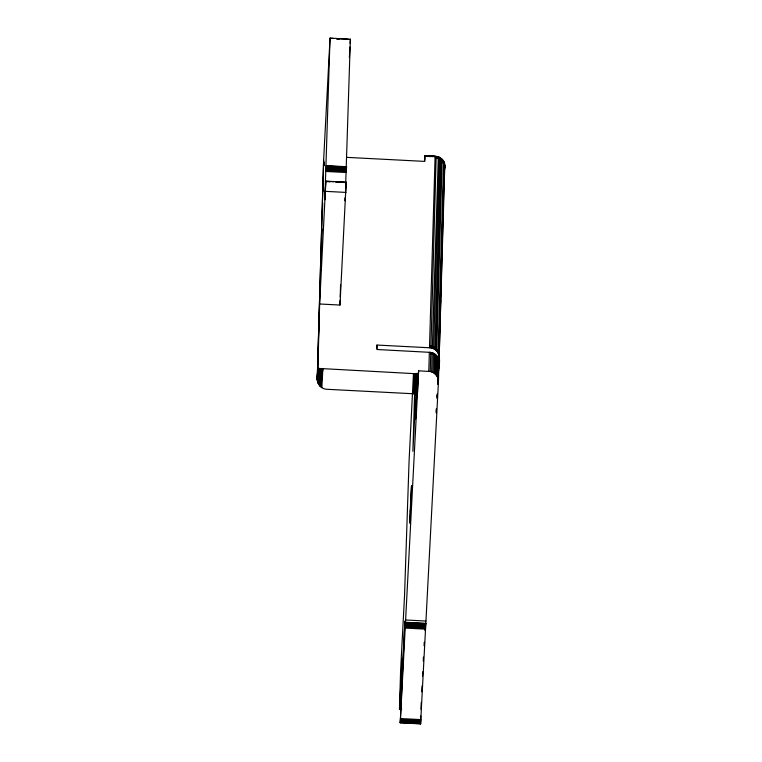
<?xml version="1.0" encoding="UTF-8"?>
<svg xmlns="http://www.w3.org/2000/svg" width="762" height="762" viewBox="0 0 762 762"><rect width="100%" height="100%" fill="white"/><g stroke="black" fill="none" stroke-linecap="round" stroke-linejoin="round"><path stroke-width="1.14" d="M417.576 390.916L417.376 393.382L413.537 393.763L326.86 389.287C321.078 389.182 316.763 383.515 317.249 377.942L323.631 160.068L330.032 38.1L350.368 39.205L345.567 187.528M444.694 168.545C447.065 156.829 433.521 154.41 424.92 155.962L424.682 160.268M317.773 367.894L317.24 379.133L317.773 367.894L318.868 368.427L317.954 382.667L317.554 379.352M401.736 709.27L399.478 709.155L402.107 658.901L400.993 696.935L404.927 621.068L400.24 722.795L420.576 723.9L438.445 381.914C438.769 377.028 435.045 372.38 430.244 371.513L430.787 352.387L376.866 349.501L376.99 345.053L429.492 347.777C440.579 348.11 440.512 361.226 438.521 369.132M438.96 364.141C440.169 358.712 436.235 353.158 430.787 352.387M439.141 356.349L438.493 351.93L434.969 347.453L440.341 157.744L439.226 159.106L433.588 348.786L432.397 346.129L438.312 156.886L436.074 156.772M317.954 382.667L318.268 368.256L317.363 380.324L317.316 377.942L323.631 160.068M317.983 380.724L318.449 383.81L318.868 368.427L414.595 373.666L418.433 373.285L418.633 370.808L430.244 371.513M317.659 375.809L319.64 303.99L325.841 181.127L346.177 182.232L339.976 305.048L319.64 303.99M319.973 296.504L320.431 281.121M320.745 270.462L321.193 255.08M321.507 244.431L321.955 229.038M322.297 217.208L322.717 202.997M323.059 191.167L323.479 176.965M325.841 181.127L324.841 199.777L330.032 38.148M339.976 305.048L340.119 300.314M340.223 296.77L340.566 284.94M345.272 197.396L345.176 200.835L345.357 197.634M399.478 709.155L400.602 670.655L404.555 595.274L409.061 461.305L413.461 373.628M400.24 722.843L418.633 370.808M416.852 393.916L414.595 393.802L412.899 451.342L415.928 393.735M440.398 162.068L437.255 156.648L424.92 155.962L424.767 161.401L346.672 157.353M428.796 371.342L429.358 352.225M429.492 347.777L435.092 156.543L436.178 156.534L430.911 347.948M420.576 723.9L420.805 715.966M421.005 709.193L421.205 702.431M431.644 371.894L432.159 352.73L430.759 353.739M432.978 372.466L433.464 353.235L432.168 354.111M434.216 373.218L434.654 353.882L433.502 354.682L437.636 358.616L438.931 362.702L439.017 360.788L438.445 381.914M435.331 374.142L435.712 354.654L434.731 355.435M433.73 346.7L434.778 349.434L434.969 347.453L435.845 350.206L441.293 158.391L440.465 159.858L443.36 163.039L444.427 165.706L439.16 357.473L444.76 166.345L444.741 165.03L444.665 167.116L444.189 162.468L438.655 354.13L438.931 353.301M436.302 375.209L436.645 355.53L435.854 356.359M436.083 348.377L436.769 351.082L442.179 159.191L441.579 160.772M437.112 376.399L437.417 356.483L436.826 357.426M438.493 351.93L438.179 353.063L443.655 161.249L443.989 164.335M437.74 377.695L438.045 357.502L437.636 358.616M438.179 379.066L438.845 359.674L438.931 362.702M440.045 319.135L440.598 300.247M440.807 293.16L441.36 274.272M317.363 380.324L317.897 368.065L317.24 379.133M319.573 384.124L319.859 385.943L320.631 368.732L319.078 384.905L319.669 368.589L318.449 383.81M439.826 326.517L439.303 336.747M416.271 403.06L415.519 418.957L416.852 392.516M436.226 412.061L436.388 408.661M432.397 346.129L432.292 348.282L430.997 345.748M317.592 381.505L318.268 368.256M421.738 691.801L422.034 685.895M422.519 676.446L422.758 671.722M423.291 661.092L423.396 657.073M424.063 645.738L424.243 642.195M424.844 630.384L424.958 628.021M321.85 387.677L322.831 368.922L320.792 386.877L321.697 368.846L319.859 385.943M350.129 43.453L350.368 39.205M349.387 57.607L349.939 46.996M345.586 193.186L346.177 182.232M413.537 393.763L414.595 373.666M414.614 393.763L415.671 373.666M415.576 393.725L416.633 373.628M416.385 393.64L417.443 373.542M416.995 393.525L418.052 373.428M417.376 393.382L418.433 373.285M443.084 198.31L443.208 195.939M443.884 182.918L444.76 166.345M440.827 282.102L441.198 274.996M376.809 348.491L376.99 345.053M436.988 397.116L437.121 394.783M437.759 383.124L438.007 378.457M436.245 412.899L436.435 409.337M437.017 398.669L437.274 393.925M437.798 384.439L438.121 378.514M438.512 371.399L439.026 361.912M436.007 157.001L439.341 157.248L439.226 159.106L438.312 156.886M323.564 162.268L323.65 161.382L324.241 165.649M438.264 359.912L438.521 358.578L438.702 361.283M437.864 350.634L437.55 352.044L437.055 349.444M323.593 163.706L323.84 162.687L323.831 165.125L324.202 163.944M442.551 161.849L442.979 160.144L443.36 163.039M437.893 158.534L436.493 158.153L437.255 156.648L424.91 156.172L430.463 156.591M436.007 157.105L439.341 157.248M424.929 156.01L436.178 156.534M330.022 38.31L333.404 38.481M336.794 38.662L348.091 39.243M336.766 39.11L339.033 39.233M326.298 165.668L346.634 166.726M326.288 165.964L346.624 167.021M326.26 166.497L346.596 167.554M326.231 167.24L346.567 168.297M326.184 168.164L346.519 169.221M326.126 169.202L346.462 170.259M326.069 170.326L346.405 171.383M326.012 171.46L346.348 172.517M325.831 181.337L333.737 181.747M335.994 181.861L346.167 182.394M325.488 181.518L330.003 181.747M336.785 182.099L344.691 182.509M335.966 182.318L339.357 182.489M325.545 191.357L345.881 192.405M414.566 394.335L416.824 394.449M414.557 394.63L416.814 394.745M405.575 619.982L425.91 621.04M405.508 622.297L425.844 623.354M405.498 622.592L425.834 623.649M405.47 623.126L425.806 624.183M405.432 623.868L425.767 624.926M405.394 624.792L425.729 625.85M405.336 625.831L425.672 626.888M405.279 626.955L425.615 628.012M405.222 628.088L425.558 629.145M400.479 718.547L420.815 719.595M400.421 719.642L420.757 720.7M400.364 720.652L420.7 721.7M400.317 721.509L420.653 722.567M400.279 722.186L420.614 723.243M400.26 722.633L420.595 723.69M424.91 156.172L432.73 156.591M435.092 156.543L436.493 158.153M410.204 510.864L409.842 523.18L411.518 485.737L410.204 510.864"/></g></svg>
